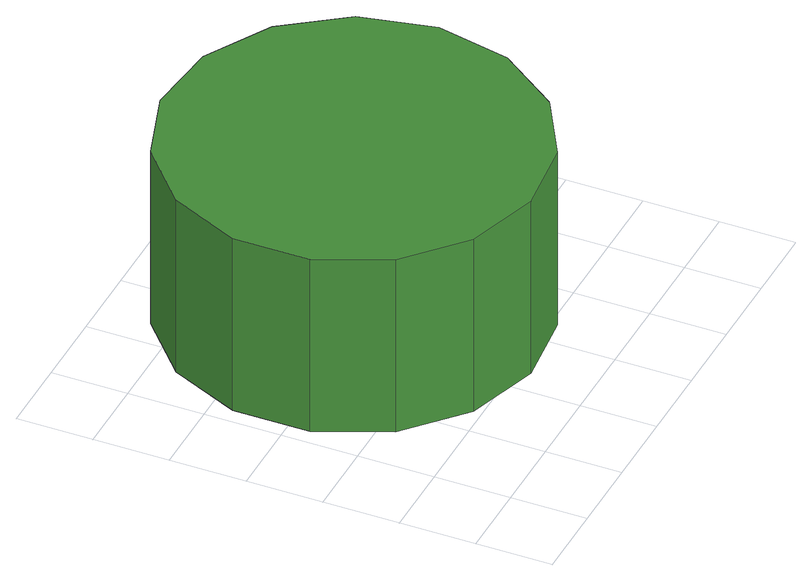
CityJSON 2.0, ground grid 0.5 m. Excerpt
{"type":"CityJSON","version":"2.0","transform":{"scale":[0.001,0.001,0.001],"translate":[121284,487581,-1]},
"CityObjects":{
"tree1":{"type":"SolitaryVegetationObject","attributes":{"function":"something"},"geometry":[{"type":"MultiSurface","lod":"1","boundaries":[[[0,1,2,3,4,5,6,7,8,9,10,11,12,13,14]],[[15,16,17,18,19,20,21,22,23,24,25,26,27,28,29]],[[0,29,28,1]],[[1,28,27,2]],[[2,27,26,3]],[[3,26,25,4]],[[4,25,24,5]],[[5,24,23,6]],[[6,23,22,7]],[[7,22,21,8]],[[8,21,20,9]],[[9,20,19,10]],[[10,19,18,11]],[[11,18,17,12]],[[12,17,16,13]],[[13,16,15,14]],[[14,15,29,0]]]}]}
},
"vertices":[
[2517,1612,1891],[2411,2107,1891],[2114,2517,1891],[1675,2770,1891],[1172,2823,1891],[691,2666,1891],[314,2327,1891],[109,1865,1891],[109,1359,1891],[314,896,1891],[691,558,1891],[1172,401,1891],[1675,454,1891],[2114,707,1891],[2411,1117,1891],[2411,1117,613],[2114,707,613],[1675,454,613],[1172,401,613],[691,558,613],[314,896,613],[109,1359,613],[109,1865,613],[314,2327,613],[691,2666,613],[1172,2823,613],[1675,2770,613],[2114,2517,613],[2411,2107,613],[2517,1612,613]
]}
